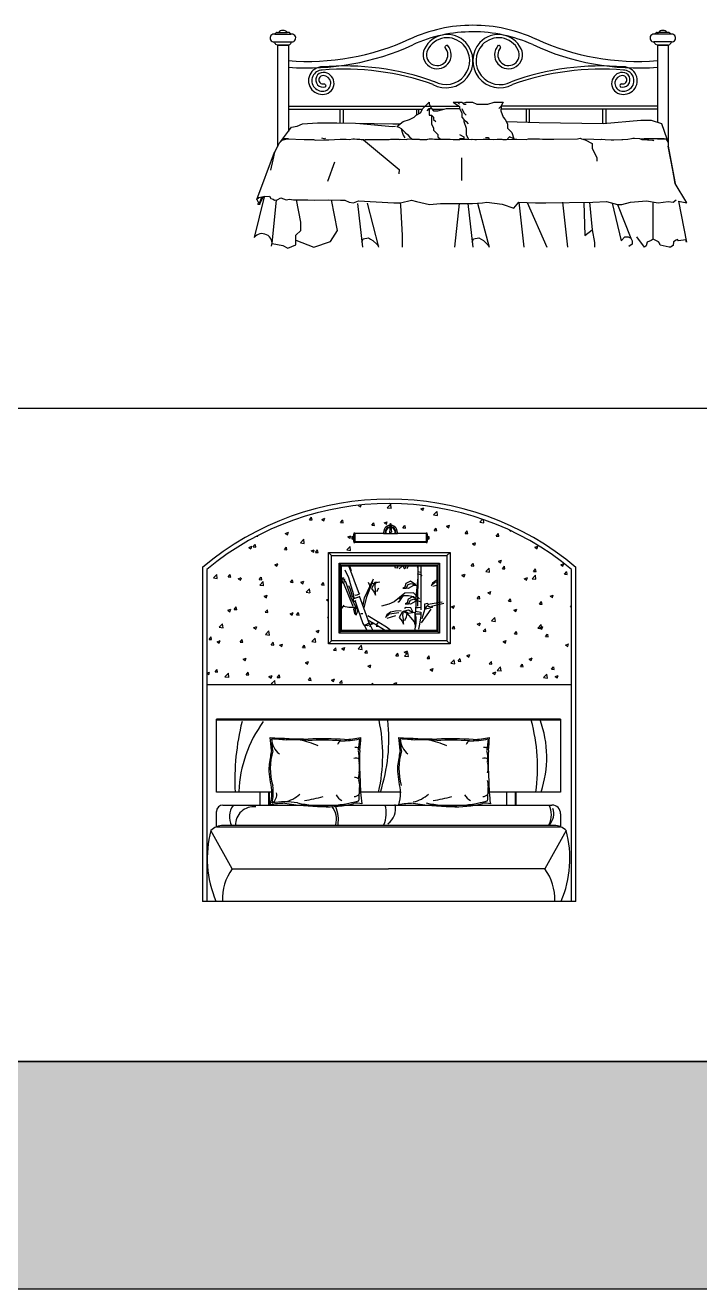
# Model space of a CAD drawing. Header units: millimetres. Extents: x 6388 to 59789, y -18725 to 8137.
# Drawn here: x 12902 to 16008, y -18725 to -12899 of the extents above; entities that cross this region are included whole.
import ezdxf

# ---------------------------------------------------------------- set-up
doc = ezdxf.new("R2010")
doc.units = ezdxf.units.MM
doc.layers.add('www.cad-blocks.net', color=7, linetype='Continuous')
doc.styles.get("Standard").update_dxf_attribs({"font": 'arial.ttf'})

# ---------------------------------------------------------------- blocks, each defined once
blk = doc.blocks.new('A$C126F6C63')
for p, q in [((105.7, 994.3), (112.1, 994.3)), ((112.1, 994.3), (151.9, 994.3)), ((158.4, 994.3), (151.9, 994.3)), ((1855.7, 994.3), (1862.1, 994.3)), ((1901.9, 994.3), (1862.1, 994.3)), ((1908.4, 994.3), (1901.9, 994.3)), ((92.4, 949.9), (92, 951.5)), ((92.2, 950.7), (172.8, 950.7)), ((93.6, 946.8), (92.4, 949.9)), ((95.9, 942.9), (93.6, 946.8)), ((95.5, 986.6), (168.1, 986.5)), ((97.5, 941.4), (95.9, 942.9)), ((99.8, 939.4), (97.5, 941.4)), ((107, 935.7), (99.8, 939.4)), ((107, 935.7), (107, 466.9)), ((107, 935.7), (107, 466.9)), ((157, 935.7), (107, 935.7)), ((107, 935.7), (157, 935.7)), ((157, 935.7), (164.2, 939.4)), ((157, 935.7), (157, 537.7)), ((157, 935.7), (157, 537.7)), ((164.2, 939.4), (166.6, 941.4)), ((166.6, 941.4), (168.1, 942.9)), ((168.1, 942.9), (170.4, 946.8)), ((170.4, 946.8), (171.6, 949.9)), ((171.6, 949.9), (172, 951.5)), ((881.1, 931.8), (883.6, 934.8)), ((883.6, 934.8), (886.6, 935.9)), ((886.6, 935.9), (890, 935.2)), ((1127.4, 934.8), (1124.5, 935.2)), ((1130.4, 934.8), (1127.4, 934.8)), ((1133, 931.8), (1130.4, 934.8)), ((1921.8, 950.7), (1841.2, 950.7)), ((1842.4, 949.9), (1842, 951.5)), ((1843.6, 946.8), (1842.4, 949.9)), ((1845.9, 942.9), (1843.6, 946.8)), ((1918.6, 986.6), (1845.9, 986.5)), ((1847.5, 941.4), (1845.9, 942.9)), ((1849.8, 939.4), (1847.5, 941.4)), ((1857, 935.7), (1849.8, 939.4)), ((1857, 935.7), (1857, 581.1)), ((1857, 935.7), (1857, 581.1)), ((1907, 935.7), (1857, 935.7)), ((1857, 935.7), (1907, 935.7)), ((1907, 935.7), (1914.2, 939.4)), ((1907, 935.7), (1907, 470)), ((1907, 935.7), (1907, 470)), ((1914.2, 939.4), (1916.6, 941.4)), ((1916.6, 941.4), (1918.1, 942.9)), ((1918.1, 942.9), (1920.4, 946.8)), ((1920.4, 946.8), (1921.6, 949.9)), ((1921.6, 949.9), (1922, 951.5)), ((878.9, 925.1), (879.4, 927.6)), ((879.4, 927.6), (881.1, 931.8)), ((1134.7, 927.6), (1133, 931.8)), ((1134.1, 923.9), (1134.7, 927.6)), ((323, 757.8), (328.7, 753.4)), ((1691, 757.8), (1685.3, 753.4)), ((328.7, 744.5), (327.9, 744.8)), ((328.7, 753.4), (330, 750.4)), ((330, 750.4), (328.7, 747)), ((328.7, 747), (328.7, 744.5)), ((1685.3, 753.4), (1684, 750.4)), ((1684, 750.4), (1685.3, 747)), ((1685.3, 747), (1685.3, 744.5)), ((1685.3, 744.5), (1686.6, 743.4)), ((157, 655.1), (943.2, 655.1)), ((765.9, 623.3), (775.9, 643.3)), ((775.9, 643.3), (795.9, 663.3)), ((795.9, 663.3), (805.9, 673.3)), ((795.9, 633.3), (805.9, 643.3)), ((805.9, 673.3), (805.9, 663.3)), ((805.9, 663.3), (815.9, 643.3)), ((805.9, 643.3), (815.9, 643.3)), ((805.9, 643.3), (805.9, 623.3)), ((815.9, 643.3), (825.9, 633.3)), ((815.9, 643.3), (825.9, 633.3)), ((845.9, 633.3), (885.9, 643.3)), ((885.9, 643.3), (895.9, 643.3)), ((895.9, 643.3), (905.9, 643.3)), ((905.9, 643.3), (945.9, 643.3)), ((915.9, 673.3), (945.9, 653.3)), ((915.9, 673.3), (925.9, 673.3)), ((925.9, 673.3), (935.9, 673.3)), ((935.9, 673.3), (955.9, 673.3)), ((935.9, 673.3), (945.9, 663.3)), ((945.9, 653.3), (945.9, 643.3)), ((945.9, 643.3), (955.9, 623.3)), ((955.9, 673.3), (965.9, 663.3)), ((955.9, 643.3), (965.9, 623.3)), ((960.9, 668.3), (975.9, 673.3)), ((965.9, 663.3), (975.9, 663.3)), ((975.9, 673.3), (1005.9, 673.3)), ((1005.9, 673.3), (1025.9, 663.3)), ((1025.9, 663.3), (1045.9, 663.3)), ((1045.9, 663.3), (1075.9, 663.3)), ((1075.9, 663.3), (1105.9, 673.3)), ((1105.9, 673.3), (1125.9, 673.3)), ((1125.9, 673.3), (1145.9, 673.3)), ((1135.9, 653.3), (1125.9, 643.3)), ((1145.9, 673.3), (1135.9, 653.3)), ((1136.8, 655.1), (1135.9, 633.3)), ((1857, 655.1), (1136.8, 655.1)), ((157, 640.1), (774.3, 640.1)), ((394.5, 640.1), (394.5, 577.1)), ((409.5, 640.1), (409.5, 576.6)), ((656.5, 561.2), (685.9, 583.3)), ((685.9, 583.3), (715.9, 593.3)), ((715.9, 593.3), (735.9, 603.3)), ((735.9, 603.3), (745.9, 613.3)), ((745.9, 613.3), (765.9, 623.3)), ((747, 640.1), (747, 613.8)), ((755.9, 640.1), (755.9, 618.3)), ((805.9, 623.3), (805.9, 613.3)), ((805.9, 613.3), (815.9, 613.3)), ((815.9, 613.3), (815.9, 583.3)), ((815.9, 613.3), (825.9, 603.3)), ((815.9, 583.3), (815.9, 573.3)), ((819.1, 640.1), (873.1, 640.1)), ((825.9, 633.3), (845.9, 633.3)), ((825.9, 603.3), (825.9, 593.3)), ((825.9, 593.3), (835.9, 583.3)), ((955.9, 623.3), (955.9, 603.3)), ((955.9, 603.3), (965.9, 593.3)), ((965.9, 623.3), (975.9, 613.3)), ((965.9, 593.3), (975.9, 583.3)), ((965.9, 593.3), (965.9, 583.3)), ((965.9, 583.3), (975.9, 553.3)), ((975.9, 583.3), (985.9, 573.3)), ((1135.9, 633.3), (1145.9, 603.3)), ((1857, 640.1), (1136.2, 640.1)), ((1145.9, 603.3), (1155.9, 593.3)), ((1155.9, 593.3), (1165.9, 573.3)), ((1160.3, 584.6), (1312.3, 580)), ((1252, 640.1), (1252, 581.8)), ((1267, 640.1), (1267, 581.4)), ((1604.5, 640.1), (1604.5, 575.2)), ((1608, 575.1), (1781.3, 589.9)), ((1619.5, 640.1), (1619.5, 576.1)), ((1781.3, 589.9), (1828.4, 589.9)), ((1828.4, 589.9), (1876, 575.2)), ((120.8, 490), (172.2, 557.8)), ((172.2, 557.8), (197, 562.7)), ((197, 562.7), (221.7, 572.6)), ((221.7, 572.6), (291.1, 577.6)), ((291.1, 577.6), (380.2, 577.6)), ((380.2, 577.6), (638.7, 572.6)), ((487.1, 574.2), (637.3, 561.6)), ((637.3, 561.6), (650.6, 563)), ((638.7, 572.6), (673, 573.6)), ((656.5, 561.2), (665.4, 558.6)), ((665.4, 558.6), (677.2, 551.2)), ((677.2, 551.2), (695.9, 533.3)), ((677.2, 551.2), (681.6, 535)), ((681.6, 535), (686.1, 520.2)), ((695.9, 533.3), (705.9, 523.3)), ((815.9, 573.3), (825.9, 553.3)), ((825.9, 553.3), (825.9, 543.3)), ((825.9, 543.3), (835.9, 533.3)), ((835.9, 533.3), (845.9, 523.3)), ((975.9, 553.3), (975.9, 543.3)), ((975.9, 543.3), (975.9, 523.3)), ((1165.9, 573.3), (1165.9, 553.3)), ((1165.9, 553.3), (1185.9, 533.3)), ((1185.9, 533.3), (1195.9, 503.3)), ((1312.3, 580), (1608, 575.1)), ((1876, 575.2), (1900.5, 504.3)), ((107.7, 468.1), (93.7, 441.9)), ((114.7, 483.9), (107.7, 468.1)), ((126.9, 496.1), (114.7, 483.9)), ((157, 504.3), (126.9, 496.1)), ((157, 504.3), (131.6, 504.3)), ((151.3, 504), (229.7, 501)), ((229.7, 501), (259.3, 501)), ((259.3, 501), (272.6, 501)), ((272.6, 501), (281.5, 498.1)), ((281.5, 498.1), (319.9, 499.5)), ((321.5, 504.5), (311.8, 507.1)), ((319.9, 499.5), (343.6, 499.5)), ((325.9, 505.3), (321.5, 504.5)), ((328.1, 506.4), (325.9, 505.3)), ((343.6, 499.5), (395.3, 502.5)), ((395.3, 502.5), (423.4, 502.5)), ((423.4, 502.5), (436.7, 501)), ((436.7, 501), (453.9, 503.5)), ((453.9, 503.5), (462, 503.5)), ((462, 503.5), (472.8, 502.9)), ((472.8, 502.9), (487, 502.9)), ((487, 502.9), (492.4, 501.5)), ((492.4, 501.5), (502.6, 500.2)), ((502.6, 500.2), (505.9, 497.5)), ((503.4, 500), (668.1, 363.2)), ((504.6, 497.5), (512, 501.5)), ((505.9, 497.5), (506.6, 496.1)), ((512, 501.5), (622.2, 501.5)), ((622.2, 501.5), (627.6, 502.9)), ((627.6, 502.9), (631.7, 502.9)), ((631.7, 502.9), (659.4, 502.2)), ((659.4, 502.2), (664.8, 502.2)), ((664.8, 502.2), (669.5, 501.5)), ((669.5, 501.5), (672.9, 502.2)), ((672.9, 502.2), (699.7, 500.2)), ((686.1, 520.2), (693.4, 508.4)), ((699.7, 500.2), (709.2, 503.6)), ((705.9, 523.3), (715.9, 513.3)), ((709.2, 503.6), (725.4, 502.3)), ((715.9, 513.3), (725.9, 503.3)), ((725.4, 502.3), (732.9, 502.3)), ((725.9, 503.3), (735.6, 502.3)), ((732.9, 502.3), (738.3, 502.3)), ((738.3, 502.3), (744.4, 502.3)), ((744.4, 502.3), (759.3, 502.3)), ((759.3, 502.3), (762.7, 501.6)), ((762.7, 501.6), (778.2, 500.9)), ((778.2, 500.9), (794.5, 501.6)), ((794.5, 501.6), (799.2, 502.3)), ((799.2, 502.3), (806, 503.6)), ((806, 503.6), (821.5, 503.6)), ((821.5, 503.6), (830.3, 502.9)), ((830.3, 502.9), (849.3, 502.3)), ((845.9, 523.3), (845.9, 513.3)), ((845.9, 513.3), (855.9, 503.3)), ((849.3, 502.3), (856, 502.3)), ((856, 502.3), (893.2, 502.9)), ((893.2, 502.9), (902, 502.9)), ((902, 502.9), (916.2, 500.9)), ((916.2, 500.9), (929.1, 500.2)), ((929.1, 500.2), (941.3, 500.2)), ((941.3, 500.2), (946.7, 500.9)), ((945.9, 523.3), (965.9, 513.3)), ((965.9, 503.3), (945.9, 503.3)), ((946.7, 500.9), (965.6, 502.9)), ((965.6, 502.9), (979.8, 502.9)), ((965.9, 513.3), (965.9, 503.3)), ((975.9, 523.3), (985.9, 503.3)), ((979.8, 502.9), (999.5, 501.6)), ((999.5, 501.6), (1005.5, 502.3)), ((1002.5, 501.9), (1015.5, 500.9)), ((1015.5, 500.9), (1023.6, 501.6)), ((1023.6, 501.6), (1054.1, 502.2)), ((1054.1, 502.2), (1070.3, 502.2)), ((1064.7, 510.8), (1077.1, 510.8)), ((1070.3, 502.2), (1077.1, 502.2)), ((1077.1, 510.8), (1082, 503.4)), ((1077.1, 502.2), (1103.5, 500.9)), ((1103.5, 500.9), (1118.3, 502.9)), ((1118.3, 502.9), (1134.6, 502.9)), ((1134.6, 502.9), (1140, 502.9)), ((1140, 502.9), (1145.4, 501.6)), ((1145.4, 501.6), (1162.3, 501.6)), ((1162.3, 501.6), (1192.1, 502.9)), ((1175.9, 513.3), (1165.9, 503.3)), ((1195.9, 503.3), (1175.9, 513.3)), ((1192.1, 502.9), (1209, 502.2)), ((1209, 502.2), (1253, 500.9)), ((1253, 500.9), (1263.8, 503.6)), ((1263.8, 503.6), (1274.6, 503.6)), ((1274.6, 503.6), (1289.5, 504.3)), ((1289.5, 504.3), (1313.9, 504.3)), ((1313.9, 504.3), (1328.1, 502.9)), ((1328.1, 502.9), (1341.6, 502.9)), ((1341.6, 502.9), (1355.8, 502.9)), ((1355.8, 502.9), (1361.9, 502.2)), ((1361.9, 502.2), (1379.5, 502.9)), ((1379.5, 502.9), (1488.3, 503.6)), ((1488.3, 503.6), (1501.1, 507)), ((1501.1, 507), (1507.9, 504.3)), ((1507, 504.3), (1523.6, 499.1)), ((1507.9, 504.3), (1564.6, 502.9)), ((1523.6, 499.1), (1556.5, 482.7)), ((1556.5, 482.7), (1556.5, 460.7)), ((1564.6, 502.9), (1594.4, 501.6)), ((1594.4, 501.6), (1599.8, 502.3)), ((1599.8, 502.3), (1616.7, 500.2)), ((1616.7, 500.2), (1644.4, 499.6)), ((1644.4, 499.6), (1656.6, 499.6)), ((1656.6, 499.6), (1693.8, 500.2)), ((1693.8, 500.2), (1697.9, 500.2)), ((1697.9, 500.2), (1720.9, 502.9)), ((1720.9, 502.9), (1737.8, 505.6)), ((1737.8, 505.6), (1743.2, 507)), ((1743.2, 507), (1752, 507.7)), ((1752, 507.7), (1775, 505)), ((1775, 505), (1785.2, 500.9)), ((1779.1, 503.6), (1796, 505.6)), ((1785.2, 500.9), (1789.2, 500.2)), ((1789.2, 500.2), (1810.9, 498.9)), ((1796, 505.6), (1800, 505.6)), ((1800, 505.6), (1819.7, 505.6)), ((1810.9, 498.9), (1818.3, 498.9)), ((1818.3, 498.9), (1834.5, 498.2)), ((1819.7, 505.6), (1831.8, 505)), ((1831.8, 505), (1848.1, 505.6)), ((1834.5, 498.2), (1837.9, 498.2)), ((1837.9, 498.2), (1840, 494.8)), ((1848.1, 505.6), (1873.8, 505.6)), ((1857, 504.3), (1907, 504.3)), ((1873.8, 505.6), (1886, 505.6)), ((1886, 505.6), (1898.1, 502.3)), ((1898.1, 502.3), (1907, 487.6)), ((1900.5, 504.3), (1905.8, 503.5)), ((1907, 470), (1939.3, 298.6)), ((1927.9, 359.2), (1907, 470)), ((11.3, 224.5), (93.7, 441.9)), ((93.7, 441.9), (84.9, 406.9)), ((956.7, 312.6), (956.7, 416.8)), ((1556.5, 460.7), (1578.5, 416.8)), ((1578.5, 416.8), (1578.5, 400.4)), ((84.9, 406.9), (74.4, 359.7)), ((339, 308.5), (371.3, 398)), ((668.1, 363.2), (665.6, 343.3)), ((1939.3, 298.6), (1927.9, 359.2)), ((1992, 209.6), (1939.3, 298.6)), ((44.9, 236.9), (0, 49.4)), ((48, 237.5), (20.7, 231.9)), ((24.3, 200.5), (41.3, 236.1)), ((24.7, 207.1), (34.3, 234.7)), ((48, 237.5), (70.7, 240.3)), ((70.7, 240.3), (76.4, 229)), ((20.7, 231.9), (11.3, 224.5)), ((11.3, 224.5), (16, 215.8)), ((16, 215.8), (24.7, 207.1)), ((16.3, 202.1), (20.4, 211.5)), ((18.8, 200.5), (16.3, 202.1)), ((21.8, 200.5), (18.8, 200.5)), ((22.9, 200.5), (21.8, 200.5)), ((24.3, 200.5), (22.9, 200.5)), ((25.9, 203.5), (24.3, 200.5)), ((24.7, 207.1), (25.9, 203.5)), ((24.7, 207.1), (27.4, 205.1)), ((76.4, 229), (87.8, 226.2)), ((81.9, 21), (102.8, 222.8)), ((87.8, 226.2), (93.4, 220.5)), ((93.4, 220.5), (104.8, 223.3)), ((104.8, 223.3), (121.8, 231.8)), ((121.8, 231.8), (147.4, 223.3)), ((147.4, 223.3), (161.6, 226.2)), ((161.6, 226.2), (181.5, 223.3)), ((181.5, 223.3), (192.8, 223.3)), ((192.8, 223.3), (246.8, 223.3)), ((214.4, 119.4), (194.6, 223.3)), ((246.8, 223.3), (278.1, 220.5)), ((278.1, 220.5), (343.4, 223.3)), ((343.4, 223.3), (397.3, 220.5)), ((383.8, 82.1), (355.9, 222.7)), ((397.3, 220.5), (417.2, 220.5)), ((417.2, 220.5), (437.1, 212)), ((437.1, 212), (457, 209.1)), ((457, 209.1), (479.7, 217.7)), ((475.2, 206.3), (498.2, 4.3)), ((479.7, 217.7), (642.2, 209.1)), ((519.7, 207.7), (573.1, 4.3)), ((642.2, 209.1), (673.4, 209.1)), ((672.5, 209.1), (673.1, 196.5)), ((673.1, 196.5), (680.6, 59.7)), ((673.4, 209.1), (724.6, 220.5)), ((724.6, 220.5), (747.3, 214.8)), ((747.3, 214.8), (806.9, 200.6)), ((806.9, 200.6), (858.1, 206.3)), ((858.1, 206.3), (909.2, 206.3)), ((909.2, 206.3), (1005.8, 206.3)), ((923.8, 4.3), (945.4, 206.3)), ((984, 206.3), (1007, 4.3)), ((1005.8, 206.3), (1051.2, 209.1)), ((1028.5, 207.7), (1081.9, 4.3)), ((1051.2, 209.1), (1071.1, 212)), ((1071.1, 212), (1142.1, 203.5)), ((1142.1, 203.5), (1196.1, 183.6)), ((1196.1, 183.6), (1218.8, 212)), ((1218.8, 212), (1241.8, 4.3)), ((1218.8, 212), (1295.5, 209.1)), ((1257.1, 210.6), (1348, 4.3)), ((1295.5, 209.1), (1343.8, 209.1)), ((1343.8, 209.1), (1560.2, 212)), ((1419.5, 212), (1442.6, 4.3)), ((1518.2, 211), (1522.4, 58)), ((1544.3, 211.6), (1556.9, 84.2)), ((1560.2, 212), (1622.7, 214.8)), ((1622.7, 214.8), (1673.8, 200.6)), ((1648.3, 207.7), (1690.6, 33.2)), ((1673.8, 200.6), (1734.7, 45.6)), ((1673.8, 200.6), (1693.7, 200.6)), ((1693.7, 200.6), (1733.5, 212)), ((1733.5, 212), (1807.3, 217.7)), ((1807.3, 217.7), (1861.3, 209.1)), ((1837.5, 42.1), (1837.5, 212.9)), ((1861.3, 209.1), (1906.7, 214.8)), ((1906.7, 214.8), (1929.5, 212)), ((1929.5, 212), (1943.7, 223.3)), ((1954.7, 216.6), (1990.4, 27.4)), ((1954.7, 216.6), (1992, 209.6)), ((214.4, 82.1), (214.4, 119.4)), ((192, 59.7), (214.4, 82.1)), ((192, 14.9), (192, 59.7)), ((351.4, 29.9), (383.8, 82.1)), ((680.6, 59.7), (680.6, 4.3)), ((1522.4, 58), (1556.9, 84.2)), ((1556.9, 84.2), (1567.9, 26.3)), ((81.9, 21), (132.2, 12.4)), ((132.2, 12.4), (154.6, 0)), ((154.6, 0), (192, 14.9)), ((192, 37.3), (274.2, 4.3)), ((274.2, 4.3), (351.4, 29.9)), ((495.6, 27.5), (501.4, 42.9)), ((501.4, 42.9), (526.2, 47)), ((526.2, 47), (535.9, 41.5)), ((535.9, 41.5), (546.9, 36)), ((546.9, 36), (566.2, 16.7)), ((566.2, 16.7), (571.7, 9.8)), ((1004.4, 27.5), (1010.2, 42.9)), ((1010.2, 42.9), (1035, 47)), ((1035, 47), (1044.6, 41.5)), ((1044.6, 41.5), (1055.7, 36)), ((1055.7, 36), (1075, 16.7)), ((1075, 16.7), (1080.5, 9.8)), ((1567.9, 26.3), (1567.9, 4.3)), ((1690.6, 33.2), (1707.2, 52.5)), ((1707.2, 52.5), (1722.3, 52.5)), ((1722.3, 52.5), (1734.7, 45.6)), ((1741.6, 18.1), (1725.1, 7.1)), ((1734.7, 45.6), (1740.3, 33.2)), ((1740.3, 33.2), (1741.6, 18.1)), ((1797.9, 5), (1762, 52)), ((1805.3, 10), (1797.9, 5)), ((1810.3, 27.3), (1805.3, 10)), ((1827.6, 34.7), (1810.3, 27.3)), ((1837.5, 42.1), (1827.6, 34.7)), ((1862.2, 29.7), (1837.5, 42.1)), ((1867.2, 23.5), (1862.2, 29.7)), ((1869.6, 13.7), (1867.2, 23.5)), ((1911.7, 5), (1869.6, 13.7)), ((1907, 6), (1907, 4.3)), ((1907, 6), (1907, 4.3)), ((1917.9, 5), (1911.7, 5)), ((1929, 12.4), (1917.9, 5)), ((1931.5, 29.7), (1929, 12.4)), ((1943.8, 37.1), (1931.5, 29.7)), ((1950, 39.6), (1943.8, 37.1)), ((1953.7, 33.4), (1950, 39.6)), ((1988.3, 38.5), (1953.7, 33.4)), ((1990.4, 27.4), (1988.3, 38.5))]:
    blk.add_line(p, q)
for centre, radius, start, end in [((106.2, 983), 11.3, 92.61079, 161.26306), ((132, 979.5), 24.8, 90, 143.33956), ((132, 979.5), 24.8, 36.66044, 90), ((157.8, 983), 11.3, 18.73694, 87.38921), ((1007, 328.6), 699, 90, 114.55764), ((1007, 328.6), 669, 90, 114.43918), ((1007, 328.6), 699, 65.44236, 90), ((1006.5, 324.5), 673.2, 65.78535, 89.95336), ((1856.2, 983), 11.3, 92.61079, 161.26306), ((1882, 979.5), 24.8, 90, 143.33956), ((1882, 979.5), 24.8, 36.66044, 90), ((1907.8, 983), 11.3, 18.73694, 87.38921), ((91.2, 968.9), 18.2, 74.95576, 273.23723), ((245.4, 1984.8), 1123.8, 265.48715, 294.77999), ((245.1, 1986.4), 1155.5, 265.62863, 294.82479), ((172.8, 968.9), 18.2, 266.76277, 105.04424), ((842.5, 891.5), 64.6, 154.15531, 42.68829), ((889, 868.9), 116.2, 42.68829, 154.15531), ((889, 868.9), 101.2, 42.68829, 154.15531), ((883.1, 863.5), 124.3, 240.80353, 42.68829), ((883.1, 863.5), 109.3, 240.80353, 42.68829), ((1131, 863.5), 124.3, 137.31171, 298.17688), ((1131, 863.5), 109.3, 137.32151, 298.6796), ((1125, 868.9), 116.2, 25.84469, 137.31171), ((1125, 868.9), 101.2, 25.84469, 137.31171), ((1171.5, 891.5), 64.6, 137.31171, 25.84469), ((1768.9, 1984.9), 1154, 245.07295, 274.37837), ((1768.5, 1984.1), 1123.1, 245.21065, 274.52221), ((1841.2, 968.9), 18.2, 74.95576, 273.23723), ((1922.8, 968.9), 18.2, 266.76277, 105.04424), ((842.5, 891.5), 49.6, 154.15531, 42.68829), ((1171.5, 891.5), 49.6, 137.31171, 25.84469), ((313.3, 772.4), 63.5, 89.64385, 287.19975), ((313.3, 772.4), 48.5, 89.64385, 287.19975), ((414.7, -386.6), 1226.8, 70.18703, 94.81317), ((414.7, -387.4), 1212.7, 70.25729, 94.79655), ((1599.3, -386.6), 1226.8, 85.18683, 109.81297), ((1599.3, -387.4), 1212.7, 85.20345, 109.74271), ((1700.7, 772.4), 63.5, 252.80025, 90.35615), ((1700.7, 772.4), 48.5, 252.80025, 90.35615), ((317.3, 776.2), 34.3, 89.64385, 287.19975), ((317.3, 776.2), 19.3, 89.64385, 287.19975), ((317.2, 760), 35.5, 287.19975, 89.64385), ((317.2, 760), 50.5, 287.19975, 89.64385), ((1696.8, 760), 50.5, 90.35615, 252.80025), ((1696.8, 760), 35.5, 90.35615, 252.80025), ((1696.7, 776.2), 34.3, 252.80025, 90.35615), ((1696.7, 776.2), 19.3, 252.80025, 90.35615), ((36, 21), 45.9, 344.22415, 141.74063)]:
    blk.add_arc(centre, radius, start, end)
blk = doc.blocks.new('A$C2C0B2CC4')
for p, q in [((717.4, 1825.8), (719.4, 1826.6)), ((717.4, 1825.8), (727.3, 1819.1)), ((727.4, 1818.9), (730.4, 1827.7)), ((851, 1815), (866.6, 1831.3)), ((851, 1815), (868.8, 1812.3)), ((868.9, 1812.1), (866.7, 1831.1)), ((1004.8, 1809.8), (1018.8, 1815.2)), ((1004.8, 1809.8), (1014.8, 1803.1)), ((1014.9, 1802.9), (1018.9, 1815)), ((492.6, 1759.7), (502.2, 1771.2)), ((492.6, 1759.7), (504.6, 1758.6)), ((504.7, 1758.5), (502.3, 1771)), ((549.3, 1761.3), (563.3, 1766.7)), ((549.3, 1761.3), (559.3, 1754.6)), ((559.4, 1754.4), (563.4, 1766.5)), ((636.1, 1747.1), (645.7, 1758.6)), ((648.1, 1745.9), (645.8, 1758.4)), ((836.8, 1745.3), (850.8, 1750.7)), ((846.8, 1738.4), (850.9, 1750.5)), ((1064.4, 1781.9), (1080, 1798.2)), ((1064.4, 1781.9), (1082.2, 1779.2)), ((1082.3, 1779), (1080.1, 1798)), ((1277.9, 1748.8), (1290.3, 1761.7)), ((1277.9, 1748.8), (1295.7, 1746.1)), ((1295.8, 1745.9), (1294.1, 1760.4)), ((381.3, 1696.8), (395.3, 1702.2)), ((381.3, 1696.8), (391.2, 1690.1)), ((391.3, 1689.9), (395.4, 1702)), ((636.1, 1747.1), (648, 1746.1)), ((695.4, 1692.7), (694.5, 1680.4)), ((697.1, 1693.2), (695.4, 1692.7)), ((697.1, 1697.2), (697.1, 1693.2)), ((701.3, 1697.2), (697.1, 1697.2)), ((697.1, 1693.2), (697.1, 1659.1)), ((701.3, 1695.8), (701.3, 1697.2)), ((701.3, 1695.8), (701.3, 1656.6)), ((834.1, 1695.8), (701.3, 1695.8)), ((779.5, 1734.6), (789.2, 1746.1)), ((779.5, 1734.6), (791.5, 1733.5)), ((791.6, 1733.4), (789.3, 1745.9)), ((834.1, 1695.8), (897.5, 1695.8)), ((836.8, 1745.3), (846.7, 1738.6)), ((863, 1715.4), (861.7, 1701.6)), ((861.7, 1701.6), (869.8, 1701.6)), ((863, 1739.2), (863, 1733.6)), ((863, 1733.6), (863, 1715.4)), ((863, 1715.4), (868.6, 1715.4)), ((863, 1697.2), (863, 1701.6)), ((868.6, 1733.6), (868.6, 1739.2)), ((868.6, 1733.6), (868.6, 1715.4)), ((868.6, 1715.4), (869.8, 1701.6)), ((868.6, 1697.2), (868.6, 1701.6)), ((1030.3, 1695.8), (897.5, 1695.8)), ((923, 1722), (932.6, 1733.5)), ((923, 1722), (934.9, 1721)), ((935, 1720.8), (932.7, 1733.3)), ((1030.3, 1697.2), (1030.3, 1695.8)), ((1034.5, 1697.2), (1030.3, 1697.2)), ((1030.3, 1695.8), (1030.3, 1656.6)), ((1034.5, 1693.2), (1034.5, 1697.2)), ((1034.5, 1693.2), (1034.5, 1659.1)), ((1036.2, 1692.7), (1034.5, 1693.2)), ((1037.1, 1680.4), (1036.2, 1692.7)), ((1066.4, 1709.5), (1076.1, 1721)), ((1066.4, 1709.5), (1078.4, 1708.4)), ((1078.5, 1708.3), (1076.2, 1720.8)), ((1124.2, 1729.3), (1138.2, 1734.6)), ((1124.2, 1729.3), (1134.1, 1722.5)), ((1134.2, 1722.4), (1138.3, 1734.5)), ((1209.9, 1696.9), (1219.5, 1708.4)), ((1209.9, 1696.9), (1221.8, 1695.9)), ((1221.9, 1695.7), (1219.6, 1708.2)), ((1353.3, 1684.4), (1363, 1695.8)), ((1365.4, 1683.1), (1363.1, 1695.7)), ((1413.6, 1711.9), (1421.6, 1706.5)), ((1421.7, 1706.4), (1422.2, 1707.9)), ((213.2, 1632.3), (227.2, 1637.7)), ((213.2, 1632.3), (223.2, 1625.6)), ((223.3, 1625.4), (227.3, 1637.5)), ((233.5, 1634.3), (243.1, 1645.8)), ((233.5, 1634.3), (245.4, 1633.3)), ((245.5, 1633.1), (243.2, 1645.7)), ((250.5, 1684.3), (254.9, 1683.7)), ((255, 1683.5), (254.7, 1686.5)), ((376.9, 1621.8), (386.5, 1633.3)), ((389, 1620.6), (386.6, 1633.1)), ((450.6, 1653.3), (466.2, 1669.6)), ((450.6, 1653.3), (468.4, 1650.6)), ((468.5, 1650.4), (466.3, 1669.4)), ((664, 1620.2), (679.6, 1636.5)), ((668.7, 1680.8), (682.7, 1686.1)), ((668.7, 1680.8), (678.7, 1674.1)), ((678.8, 1673.9), (682.8, 1686)), ((681.9, 1617.3), (679.7, 1636.3)), ((687.3, 1680.4), (687.3, 1672)), ((694.5, 1680.4), (687.3, 1680.4)), ((687.3, 1672), (694.5, 1672)), ((694.5, 1680.4), (694.5, 1672)), ((694.5, 1672), (695.4, 1659.6)), ((695.4, 1659.6), (697.1, 1659.1)), ((697.1, 1659.1), (697.1, 1655.2)), ((697.1, 1655.2), (701.3, 1655.2)), ((701.3, 1659.4), (1030.3, 1659.4)), ((701.3, 1656.6), (1030.3, 1656.6)), ((701.3, 1655.2), (701.3, 1656.6)), ((1030.3, 1656.6), (1030.3, 1655.2)), ((1030.3, 1655.2), (1034.5, 1655.2)), ((1034.5, 1659.1), (1036.2, 1659.6)), ((1034.5, 1655.2), (1034.5, 1659.1)), ((1036.2, 1659.6), (1037.1, 1672)), ((1037.1, 1680.4), (1037.1, 1672)), ((1044.3, 1680.4), (1037.1, 1680.4)), ((1037.1, 1672), (1044.3, 1672)), ((1044.3, 1672), (1044.3, 1680.4)), ((1243.6, 1648.7), (1257.6, 1654.1)), ((1243.6, 1648.7), (1253.5, 1642)), ((1253.6, 1641.9), (1257.7, 1653.9)), ((1353.3, 1684.4), (1365.3, 1683.3)), ((1531, 1632.7), (1545, 1638.1)), ((1531, 1632.7), (1540.9, 1626)), ((1541, 1625.8), (1545.1, 1637.9)), ((376.9, 1621.8), (388.9, 1620.7)), ((500.7, 1616.3), (514.7, 1621.6)), ((500.7, 1616.3), (510.6, 1609.6)), ((510.7, 1609.4), (514.8, 1621.5)), ((520.4, 1609.2), (530, 1620.7)), ((520.4, 1609.2), (532.3, 1608.2)), ((532.4, 1608), (530.1, 1620.6)), ((580, 1608), (1140, 1608)), ((580, 1188), (580, 1608)), ((580, 1608), (1140, 1608)), ((580, 1188), (580, 1608)), ((580, 1608), (594, 1594)), ((594, 1594), (1126, 1594)), ((594, 1202), (594, 1594)), ((664, 1620.2), (681.8, 1617.5)), ((673.3, 1608), (673.5, 1608.2)), ((673.6, 1608), (673.6, 1608)), ((1126, 1594), (1140, 1608)), ((1126, 1594), (1126, 1202)), ((1140, 1608), (1140, 1188)), ((1140, 1608), (1140, 1188)), ((1362.9, 1568.2), (1377, 1573.6)), ((1373, 1561.3), (1377.1, 1573.4)), ((0, 1540.2), (0, 0)), ((20, 1530.8), (20, 0)), ((332.6, 1551.8), (346.6, 1557.1)), ((332.6, 1551.8), (342.6, 1545)), ((342.7, 1544.9), (346.7, 1557)), ((629, 1559), (1091, 1559)), ((629, 1237), (629, 1559)), ((629, 1559), (640.2, 1547.8)), ((636, 1552), (1084, 1552)), ((636, 1244), (636, 1552)), ((640.2, 1547.8), (1079.8, 1547.8)), ((640.2, 1248.2), (640.2, 1547.8)), ((655.5, 1528.9), (672.5, 1492.8)), ((672.5, 1548), (721.3, 1416.5)), ((677.7, 1546.1), (684.6, 1525.4)), ((885.1, 1547.8), (885.1, 1539.5)), ((885.1, 1539.5), (900, 1537.4)), ((900, 1545.8), (901.9, 1547.8)), ((900, 1537.4), (900, 1545.8)), ((919.1, 1545.8), (906.3, 1533.1)), ((919.2, 1547.8), (919.1, 1545.8)), ((922.3, 1547.8), (929.7, 1533.1)), ((929.7, 1533.1), (936, 1539.5)), ((936, 1539.5), (936, 1547.8)), ((948.7, 1548), (940.3, 1533.1)), ((993.2, 1547.8), (989.1, 1537.4)), ((991.7, 1521), (989.5, 1360.7)), ((991.2, 1548), (991.2, 1495)), ((991.2, 1520.4), (1006, 1518.3)), ((1006, 1547.8), (1006, 1509.8)), ((1091, 1559), (1079.8, 1547.8)), ((1079.8, 1547.8), (1079.8, 1248.2)), ((1084, 1552), (1084, 1244)), ((1091, 1559), (1091, 1237)), ((1237.6, 1546.5), (1247.3, 1558)), ((1237.6, 1546.5), (1249.6, 1545.4)), ((1249.7, 1545.3), (1247.4, 1557.8)), ((1304.4, 1520.9), (1320, 1537.1)), ((1304.4, 1520.9), (1322.2, 1518.1)), ((1322.3, 1518), (1320.1, 1537)), ((1362.9, 1568.2), (1372.9, 1561.5)), ((1381.1, 1533.9), (1390.7, 1545.4)), ((1381.1, 1533.9), (1393, 1532.9)), ((1393.1, 1532.7), (1390.8, 1545.2)), ((1524.5, 1521.4), (1534.2, 1532.9)), ((1524.5, 1521.4), (1536.5, 1520.3)), ((1536.6, 1520.2), (1534.3, 1532.7)), ((1650.4, 1552.2), (1664.4, 1557.6)), ((1650.4, 1552.2), (1660.3, 1545.5)), ((1660.4, 1545.3), (1664.5, 1557.4)), ((1668, 1508.8), (1677.6, 1520.3)), ((1680, 1507.6), (1677.7, 1520.1)), ((1700, 0), (1700, 1530.8)), ((1720, 0), (1720, 1540.2)), ((50.2, 1491.6), (65.8, 1507.8)), ((50.2, 1491.6), (68, 1488.8)), ((68.1, 1488.7), (65.9, 1507.7)), ((117.8, 1496.4), (127.4, 1507.9)), ((117.8, 1496.4), (129.7, 1495.4)), ((129.8, 1495.2), (127.5, 1507.8)), ((164.6, 1487.3), (178.6, 1492.6)), ((164.6, 1487.3), (174.5, 1480.5)), ((174.6, 1480.4), (178.7, 1492.5)), ((261.2, 1483.9), (270.8, 1495.4)), ((261.2, 1483.9), (273.2, 1482.8)), ((263.7, 1458.5), (279.2, 1474.7)), ((263.7, 1458.5), (281.4, 1455.7)), ((273.3, 1482.7), (270.9, 1495.2)), ((281.5, 1455.6), (279.3, 1474.6)), ((404.7, 1471.3), (414.3, 1482.8)), ((404.7, 1471.3), (416.6, 1470.3)), ((416.7, 1470.1), (414.4, 1482.7)), ((452, 1471.2), (466, 1476.6)), ((452, 1471.2), (462, 1464.5)), ((462.1, 1464.4), (466.1, 1476.4)), ((548.1, 1458.8), (557.7, 1470.3)), ((548.1, 1458.8), (560.1, 1457.7)), ((560.2, 1457.6), (557.8, 1470.1)), ((649.1, 1492.8), (640.2, 1480.3)), ((647, 1488.6), (640.2, 1491.4)), ((647, 1478), (640.2, 1467.1)), ((651.3, 1465.3), (640.2, 1472.3)), ((659.8, 1473.8), (647, 1488.6)), ((651.3, 1469.5), (647, 1465.3)), ((653.4, 1486.5), (651.3, 1469.5)), ((693.7, 1359.3), (651.3, 1465.3)), ((685.2, 1401.7), (659.8, 1473.8)), ((672.5, 1492.8), (683.1, 1454.7)), ((746.7, 1399.6), (787, 1486.5)), ((757.3, 1403.8), (784.9, 1475.9)), ((768.9, 1458.9), (764.7, 1469.5)), ((770.3, 1463.4), (768.2, 1444.3)), ((793.1, 1469.7), (778.3, 1442.2)), ((780.7, 1465.3), (816.7, 1473.8)), ((806.6, 1469.5), (793.9, 1469.5)), ((795.2, 1452.8), (797.4, 1469.7)), ((936, 1465.3), (931.8, 1448.3)), ((957.2, 1475.9), (936, 1465.3)), ((938.1, 1444.1), (946.6, 1461)), ((946.6, 1461), (961.5, 1465.3)), ((972.1, 1456.8), (946.6, 1442)), ((982.7, 1458.9), (957.2, 1475.9)), ((961.5, 1465.3), (991.2, 1454.7)), ((982.7, 1456.8), (972.1, 1456.8)), ((991.2, 1495), (982.7, 1401.7)), ((989.1, 1511.9), (1003.9, 1507.7)), ((1003.9, 1507.7), (1010.3, 1499.2)), ((1006, 1509.8), (1006, 1427.1)), ((1052.7, 1454.7), (1071.8, 1471.6)), ((1059.1, 1467.4), (1052.7, 1454.7)), ((1076, 1480.1), (1059.1, 1467.4)), ((1061.2, 1452.6), (1079.8, 1458.1)), ((1071.8, 1471.6), (1079.8, 1472.8)), ((1079.8, 1480.8), (1076, 1480.1)), ((1194.9, 1503.7), (1208.9, 1509.1)), ((1194.9, 1503.7), (1204.9, 1497)), ((1205, 1496.8), (1209, 1508.9)), ((1482.3, 1487.7), (1496.3, 1493.1)), ((1482.3, 1487.7), (1492.3, 1481)), ((1492.4, 1480.8), (1496.4, 1492.9)), ((1517.8, 1487.8), (1533.4, 1504)), ((1517.8, 1487.8), (1535.6, 1485)), ((1535.7, 1484.9), (1533.5, 1503.9)), ((1668, 1508.8), (1679.9, 1507.8)), ((284, 1406.7), (298, 1412.1)), ((284, 1406.7), (293.9, 1400)), ((294, 1399.9), (298.1, 1411.9)), ((477.1, 1425.4), (492.7, 1441.6)), ((477.1, 1425.4), (494.9, 1422.6)), ((495, 1422.5), (492.8, 1441.5)), ((673.1, 1456.3), (680, 1440.2)), ((680, 1440.2), (689.2, 1407.9)), ((683.1, 1454.7), (695.8, 1414.4)), ((697.9, 1372), (685.2, 1401.7)), ((689.2, 1407.9), (700.8, 1398.7)), ((693.9, 1403.3), (693.9, 1389.5)), ((695.8, 1414.4), (695.8, 1395.3)), ((700.8, 1398.7), (714.6, 1403.3)), ((710, 1412.5), (703.1, 1410.2)), ((721.5, 1417.1), (710, 1412.5)), ((714.6, 1403.3), (726.1, 1405.6)), ((721.3, 1408), (767.9, 1280.9)), ((723.8, 1419.4), (721.5, 1417.1)), ((740.4, 1365.6), (746.7, 1399.6)), ((744.6, 1352.9), (757.3, 1403.8)), ((778.3, 1442.2), (791, 1425.2)), ((791, 1425.2), (797.4, 1412.5)), ((797.4, 1433.7), (795.2, 1452.8)), ((797.4, 1421), (797.4, 1433.7)), ((797.4, 1412.5), (797.4, 1421)), ((810.1, 1444.3), (801.6, 1427.3)), ((931.8, 1420.8), (883, 1380.5)), ((927.5, 1408), (904.2, 1393.2)), ((923.3, 1408), (904.2, 1380.5)), ((931.8, 1448.3), (923.3, 1444.1)), ((923.3, 1444.1), (938.1, 1444.1)), ((946.6, 1442), (927.5, 1444.1)), ((948.7, 1408), (927.5, 1408)), ((972.1, 1422.9), (931.8, 1420.8)), ((967.8, 1403.8), (946.6, 1393.2)), ((972.1, 1403.8), (948.7, 1408)), ((993.3, 1386.8), (967.8, 1403.8)), ((999.7, 1395.3), (972.1, 1422.9)), ((984.8, 1393.2), (972.1, 1403.8)), ((982.7, 1401.7), (982.7, 1376.2)), ((1006, 1427.1), (1006, 1395.3)), ((1265.4, 1396), (1275, 1407.5)), ((1277.4, 1394.8), (1275.1, 1407.4)), ((1314.3, 1423.2), (1328.3, 1428.6)), ((1314.3, 1423.2), (1324.2, 1416.5)), ((1324.3, 1416.3), (1328.4, 1428.4)), ((1601.7, 1407.2), (1615.7, 1412.5)), ((1601.7, 1407.2), (1611.7, 1400.5)), ((1611.8, 1400.3), (1615.8, 1412.4)), ((115.9, 1342.2), (129.9, 1347.6)), ((115.9, 1342.2), (125.9, 1335.5)), ((126, 1335.3), (130, 1347.4)), ((145.5, 1346), (155.1, 1357.5)), ((145.5, 1346), (157.5, 1345)), ((157.6, 1344.8), (155.2, 1357.3)), ((289, 1333.4), (298.6, 1344.9)), ((301, 1332.2), (298.7, 1344.8)), ((571.4, 1390.7), (580, 1394)), ((571.4, 1390.7), (580, 1384.9)), ((651.3, 1365.6), (638.5, 1348.7)), ((649.1, 1361.4), (674.6, 1357.2)), ((674.6, 1357.2), (710.7, 1357.2)), ((693.9, 1389.5), (700.8, 1382.6)), ((702, 1355.5), (695.8, 1347.4)), ((695.8, 1347.4), (699.9, 1326.9)), ((708.5, 1357.2), (697.9, 1372)), ((700.8, 1382.6), (705.4, 1387.2)), ((705.4, 1387.2), (703.1, 1384.9)), ((703.1, 1384.9), (714.6, 1348)), ((704, 1335.1), (704, 1355.5)), ((704, 1355.5), (712.2, 1347.4)), ((712.2, 1347.4), (712.2, 1335.1)), ((714.6, 1348), (737.7, 1281.2)), ((857.5, 1369.9), (823.6, 1361.4)), ((883, 1380.5), (857.5, 1369.9)), ((914.8, 1340.2), (889.4, 1338.1)), ((904.2, 1380.5), (900, 1378.4)), ((925.4, 1338.1), (948.7, 1344.4)), ((938.1, 1355), (929.7, 1350.8)), ((942.4, 1376.2), (933.9, 1372)), ((933.9, 1372), (948.7, 1372)), ((957.2, 1369.9), (938.1, 1372)), ((959.4, 1352.9), (938.1, 1355)), ((946.6, 1393.2), (942.4, 1376.2)), ((948.7, 1372), (957.2, 1389)), ((948.7, 1344.4), (967.8, 1333.8)), ((957.2, 1389), (972.1, 1393.2)), ((982.7, 1384.7), (957.2, 1369.9)), ((970, 1331.7), (959.4, 1352.9)), ((972.1, 1393.2), (1001.8, 1382.6)), ((982.7, 1376.2), (980.6, 1338.1)), ((993.3, 1384.7), (982.7, 1384.7)), ((982.7, 1355), (993.3, 1355)), ((993.3, 1355), (1003.9, 1357.2)), ((1006, 1395.3), (1006, 1344.4)), ((1051, 1347.5), (1007, 1283.8)), ((1012.4, 1304.2), (1025.1, 1350.8)), ((1037.8, 1374.1), (1023, 1369.9)), ((1023, 1369.9), (1023, 1346.6)), ((1025.1, 1350.8), (1044.2, 1372)), ((1027.2, 1348.7), (1046.3, 1352.9)), ((1040, 1369.9), (1103.6, 1380.5)), ((1040, 1361.4), (1061.2, 1357.2)), ((1046.3, 1352.9), (1056.9, 1357.2)), ((1112.1, 1374.1), (1054.8, 1359.3)), ((1146.2, 1358.7), (1160.2, 1364.1)), ((1146.2, 1358.7), (1156.2, 1352)), ((1156.3, 1351.8), (1160.3, 1363.9)), ((1265.4, 1396), (1277.3, 1395)), ((1408.8, 1383.5), (1418.5, 1395)), ((1408.8, 1383.5), (1420.8, 1382.4)), ((1420.9, 1382.3), (1418.6, 1394.8)), ((1433.7, 1342.7), (1447.7, 1348)), ((1433.7, 1342.7), (1443.6, 1335.9)), ((1443.7, 1335.8), (1447.8, 1347.9)), ((1552.3, 1370.9), (1561.9, 1382.4)), ((1552.3, 1370.9), (1564.2, 1369.9)), ((1564.3, 1369.7), (1562, 1382.3)), ((1695.7, 1358.4), (1700, 1363.5)), ((1695.7, 1358.4), (1700, 1358)), ((289, 1333.4), (300.9, 1332.4)), ((403.3, 1326.2), (417.3, 1331.6)), ((403.3, 1326.2), (413.3, 1319.5)), ((413.4, 1319.3), (417.4, 1331.4)), ((432.4, 1320.9), (442, 1332.4)), ((432.4, 1320.9), (444.4, 1319.9)), ((444.5, 1319.7), (442.1, 1332.2)), ((575.9, 1308.3), (580, 1313.3)), ((575.9, 1308.3), (580, 1308)), ((699.9, 1326.9), (704, 1322.8)), ((704, 1322.8), (704, 1335.1)), ((712.2, 1335.1), (706.1, 1318.7)), ((729.8, 1327.5), (738.2, 1327.5)), ((753.8, 1276.6), (767.6, 1283.5)), ((759.3, 1298.3), (785.8, 1284)), ((761.3, 1318.7), (812.4, 1288.1)), ((767.6, 1283.5), (769.9, 1276.6)), ((774.6, 1286), (784.8, 1279.9)), ((785.8, 1284), (845.2, 1247.2)), ((808.3, 1288.1), (802.2, 1277.9)), ((812.4, 1288.1), (847.2, 1265.6)), ((842.7, 1308.4), (861.8, 1325.4)), ((849, 1321.1), (842.7, 1308.4)), ((866, 1333.8), (849, 1321.1)), ((851.2, 1306.3), (890.4, 1318)), ((861.8, 1325.4), (904.2, 1331.7)), ((889.4, 1338.1), (866, 1333.8)), ((921.2, 1336), (906.3, 1308.4)), ((906.3, 1308.4), (919.1, 1291.5)), ((919.1, 1291.5), (925.4, 1278.7)), ((923.3, 1319), (925.4, 1336)), ((925.4, 1299.9), (923.3, 1319)), ((925.4, 1336), (940.3, 1329.6)), ((925.4, 1287.2), (925.4, 1299.9)), ((925.4, 1278.7), (925.4, 1287.2)), ((938.1, 1310.5), (929.7, 1293.6)), ((933.9, 1338.1), (974.2, 1289.3)), ((948.7, 1327.5), (933.9, 1336)), ((940.3, 1329.6), (938.1, 1310.5)), ((976.3, 1331.7), (948.7, 1327.5)), ((974.2, 1289.3), (980.6, 1268.1)), ((984.8, 1338.1), (976.3, 1329.6)), ((976.3, 1329.6), (982.7, 1310.5)), ((978.5, 1325.6), (978.5, 1277.3)), ((980.6, 1338.1), (1006, 1333.8)), ((980.6, 1325.4), (993.3, 1325.4)), ((982.7, 1310.5), (982.7, 1280.9)), ((993.3, 1325.4), (1001.8, 1325.4)), ((1006, 1316.9), (999.7, 1278.7)), ((1006, 1333.8), (1006, 1316.9)), ((1265.6, 1278.2), (1279.6, 1283.5)), ((1275.7, 1271.3), (1279.7, 1283.4)), ((1330.9, 1293), (1346.5, 1309.2)), ((1330.9, 1293), (1348.7, 1290.2)), ((1348.8, 1290.1), (1346.6, 1309.1)), ((76.7, 1263.7), (92.3, 1279.9)), ((76.7, 1263.7), (94.5, 1260.9)), ((94.6, 1260.8), (92.4, 1279.8)), ((235.3, 1261.7), (249.3, 1267.1)), ((235.3, 1261.7), (245.2, 1255)), ((245.3, 1254.8), (249.4, 1266.9)), ((290.2, 1230.6), (305.8, 1246.8)), ((290.2, 1230.6), (308, 1227.8)), ((308.1, 1227.7), (305.9, 1246.7)), ((522.7, 1245.7), (536.7, 1251.1)), ((522.7, 1245.7), (532.7, 1239)), ((532.8, 1238.8), (536.8, 1250.9)), ((629, 1237), (640.2, 1248.2)), ((1091, 1237), (629, 1237)), ((1084, 1244), (636, 1244)), ((1079.8, 1248.2), (640.2, 1248.2)), ((737.7, 1281.2), (744.6, 1272)), ((744.6, 1272), (753.8, 1276.6)), ((758.4, 1269.7), (744.6, 1272)), ((746.7, 1272.4), (757.1, 1248.2)), ((769.9, 1276.6), (758.4, 1269.7)), ((770.1, 1276.6), (784.3, 1248.2)), ((772.5, 1275.8), (770.5, 1265.6)), ((784.8, 1279.9), (772.5, 1275.8)), ((802.2, 1277.9), (796.1, 1275.8)), ((812.4, 1265.6), (800.2, 1267.6)), ((847.2, 1265.6), (869.6, 1248.2)), ((982.7, 1280.9), (975.8, 1248.2)), ((999.7, 1278.7), (995.4, 1255.4)), ((1091, 1237), (1079.8, 1248.2)), ((1149.7, 1258.1), (1159.3, 1269.6)), ((1149.7, 1258.1), (1161.6, 1257.1)), ((1161.7, 1256.9), (1159.4, 1269.5)), ((1265.6, 1278.2), (1275.6, 1271.4)), ((1293.1, 1245.6), (1302.8, 1257.1)), ((1293.1, 1245.6), (1305.1, 1244.5)), ((1305.2, 1244.4), (1302.9, 1256.9)), ((1436.6, 1233), (1446.2, 1244.5)), ((1436.6, 1233), (1448.5, 1232)), ((1448.6, 1231.8), (1446.3, 1244.4)), ((1544.3, 1259.9), (1559.9, 1276.1)), ((1544.3, 1259.9), (1562.1, 1257.1)), ((1553, 1262.1), (1567.1, 1267.5)), ((1553, 1262.1), (1563, 1255.4)), ((1562.2, 1257), (1560, 1276)), ((1563.1, 1255.3), (1567.2, 1267.3)), ((1580, 1220.5), (1589.7, 1232)), ((1592.1, 1219.3), (1589.8, 1231.8)), ((29.8, 1208.1), (39.4, 1219.6)), ((29.8, 1208.1), (41.8, 1207.1)), ((41.9, 1206.9), (39.5, 1219.4)), ((67.3, 1197.2), (81.3, 1202.6)), ((67.3, 1197.2), (77.2, 1190.5)), ((77.3, 1190.3), (81.4, 1202.4)), ((173.3, 1195.6), (182.9, 1207.1)), ((173.3, 1195.6), (185.2, 1194.5)), ((185.3, 1194.4), (183, 1206.9)), ((316.7, 1183), (326.3, 1194.5)), ((316.7, 1183), (328.7, 1182)), ((328.8, 1181.8), (326.4, 1194.3)), ((354.7, 1181.2), (368.7, 1186.6)), ((354.7, 1181.2), (364.6, 1174.5)), ((364.7, 1174.3), (368.8, 1186.4)), ((460.2, 1170.5), (469.8, 1181.9)), ((460.2, 1170.5), (472.1, 1169.4)), ((472.2, 1169.2), (469.9, 1181.8)), ((503.6, 1197.5), (519.2, 1213.7)), ((503.6, 1197.5), (521.4, 1194.7)), ((521.5, 1194.6), (519.3, 1213.6)), ((580, 1188), (594, 1202)), ((1140, 1188), (580, 1188)), ((1140, 1188), (580, 1188)), ((1126, 1202), (594, 1202)), ((603.6, 1157.9), (613.3, 1169.4)), ((615.7, 1156.7), (613.3, 1169.2)), ((642.1, 1165.2), (656.1, 1170.5)), ((652.2, 1158.3), (656.2, 1170.4)), ((717.1, 1164.4), (732.6, 1180.6)), ((735, 1161.5), (732.7, 1180.4)), ((1126, 1202), (1140, 1188)), ((1385, 1197.6), (1399, 1203)), ((1385, 1197.6), (1395, 1190.9)), ((1395.1, 1190.8), (1399.1, 1202.8)), ((1580, 1220.5), (1592, 1219.4)), ((1672.4, 1181.6), (1686.4, 1187)), ((1672.4, 1181.6), (1682.4, 1174.9)), ((1682.5, 1174.7), (1686.5, 1186.8)), ((186.6, 1116.7), (200.6, 1122)), ((186.6, 1116.7), (196.6, 1110)), ((196.7, 1109.8), (200.7, 1121.9)), ((603.6, 1157.9), (615.6, 1156.9)), ((642.1, 1165.2), (652.1, 1158.4)), ((717.1, 1164.4), (734.9, 1161.6)), ((747.1, 1145.4), (756.7, 1156.8)), ((747.1, 1145.4), (759, 1144.3)), ((759.1, 1144.1), (756.8, 1156.7)), ((890.5, 1132.8), (900.2, 1144.3)), ((890.5, 1132.8), (902.5, 1131.8)), ((902.6, 1131.6), (900.3, 1144.1)), ((929.5, 1149.1), (943.5, 1154.5)), ((929.5, 1149.1), (939.5, 1142.4)), ((930.5, 1131.3), (946.1, 1147.5)), ((930.5, 1131.3), (948.3, 1128.5)), ((939.6, 1142.3), (943.6, 1154.4)), ((948.4, 1128.3), (946.2, 1147.3)), ((1034, 1120.3), (1043.6, 1131.7)), ((1034, 1120.3), (1045.9, 1119.2)), ((1046, 1119), (1043.7, 1131.6)), ((1144, 1098.2), (1159.5, 1114.4)), ((1161.9, 1095.2), (1159.6, 1114.2)), ((1177.4, 1107.7), (1187.1, 1119.2)), ((1177.4, 1107.7), (1189.4, 1106.7)), ((1189.5, 1106.5), (1187.2, 1119)), ((1217, 1133.1), (1231, 1138.5)), ((1217, 1133.1), (1226.9, 1126.4)), ((1227, 1126.2), (1231.1, 1138.3)), ((1504.4, 1117.1), (1518.4, 1122.5)), ((1504.4, 1117.1), (1514.3, 1110.4)), ((1514.4, 1110.2), (1518.5, 1122.3)), ((20, 1052.7), (32.6, 1057.5)), ((20, 1051.2), (28.5, 1045.5)), ((28.6, 1045.3), (32.7, 1057.4)), ((57.6, 1057.7), (67.2, 1069.2)), ((57.6, 1057.7), (69.5, 1056.6)), ((69.6, 1056.5), (67.3, 1069)), ((103.2, 1035.7), (118.8, 1052)), ((121.1, 1032.8), (118.9, 1051.8)), ((201, 1045.1), (210.6, 1056.6)), ((213.1, 1043.9), (210.7, 1056.4)), ((474.1, 1100.7), (488.1, 1106)), ((474.1, 1100.7), (484, 1093.9)), ((484.1, 1093.8), (488.2, 1105.9)), ((761.5, 1084.6), (775.5, 1090)), ((761.5, 1084.6), (771.4, 1077.9)), ((771.5, 1077.8), (775.6, 1089.8)), ((1048.9, 1068.6), (1062.9, 1074)), ((1048.9, 1068.6), (1058.9, 1061.9)), ((1059, 1061.7), (1063, 1073.8)), ((1144, 1098.2), (1161.8, 1095.4)), ((1320.9, 1095.2), (1330.5, 1106.6)), ((1320.9, 1095.2), (1332.8, 1094.1)), ((1332.9, 1093.9), (1330.6, 1106.5)), ((1336.3, 1052.6), (1350.3, 1058)), ((1336.3, 1052.6), (1346.3, 1045.9)), ((1346.4, 1045.7), (1350.4, 1057.8)), ((1357.4, 1065.1), (1373, 1081.3)), ((1357.4, 1065.1), (1375.2, 1062.3)), ((1375.3, 1062.1), (1373.1, 1081.1)), ((1464.3, 1082.6), (1474, 1094.1)), ((1464.3, 1082.6), (1476.3, 1081.6)), ((1476.4, 1081.4), (1474.1, 1093.9)), ((1607.8, 1070.1), (1617.4, 1081.5)), ((1607.8, 1070.1), (1619.7, 1069)), ((1619.8, 1068.8), (1617.5, 1081.4)), ((20, 1000), (1700, 1000)), ((103.2, 1035.7), (121, 1033)), ((201, 1045.1), (213, 1044.1)), ((306, 1036.1), (320, 1041.5)), ((306, 1036.1), (316, 1029.4)), ((316.1, 1029.3), (320.1, 1041.4)), ((316.7, 1002.6), (332.3, 1018.9)), ((316.7, 1002.6), (333.7, 1000)), ((334.5, 1000), (332.4, 1018.7)), ((344.5, 1032.6), (354.1, 1044.1)), ((344.5, 1032.6), (356.4, 1031.5)), ((356.5, 1031.4), (354.2, 1043.9)), ((487.9, 1020), (497.5, 1031.5)), ((487.9, 1020), (499.9, 1019)), ((500, 1018.8), (497.6, 1031.3)), ((593.4, 1020.1), (607.4, 1025.5)), ((593.4, 1020.1), (603.4, 1013.4)), ((603.5, 1013.3), (607.5, 1025.3)), ((631.4, 1007.5), (641, 1019)), ((631.4, 1007.5), (643.3, 1006.4)), ((643.4, 1006.3), (641.1, 1018.8)), ((779.1, 1000), (784.5, 1006.4)), ((785.7, 1000), (784.6, 1006.2)), ((880.9, 1004.1), (894.9, 1009.5)), ((880.9, 1004.1), (887, 1000)), ((891.8, 1000), (895, 1009.3)), ((1570.9, 1031.9), (1586.4, 1048.2)), ((1570.9, 1031.9), (1588.7, 1029.2)), ((1588.8, 1029), (1586.5, 1048)), ((1623.8, 1036.6), (1637.8, 1042)), ((1623.8, 1036.6), (1633.7, 1029.9)), ((1633.8, 1029.7), (1637.9, 1041.8)), ((1649.6, 840), (64.1, 840)), ((64.1, 503.9), (64.1, 840)), ((64.1, 840), (1649.6, 840)), ((1649.6, 835), (64.1, 835)), ((1649.6, 840), (1649.6, 503.9)), ((325.9, 503.9), (64.1, 503.9)), ((264.1, 503.9), (264.1, 443.9)), ((304.1, 503.9), (304.1, 443.9)), ((307.1, 503.9), (307.1, 443.9)), ((911.2, 503.9), (721.3, 503.9)), ((1649.6, 503.9), (1313.8, 503.9)), ((1399.6, 503.9), (1399.6, 443.9)), ((1439.6, 503.9), (1439.6, 443.9)), ((1442.6, 503.9), (1442.6, 443.9)), ((64.1, 343.9), (64.1, 413.9)), ((94.1, 443.9), (1609.6, 443.9)), ((856.8, 350), (94.7, 350)), ((1619, 350), (856.8, 350)), ((1649.6, 403.9), (1649.6, 343.9)), ((137.2, 150), (38.1, 326.6)), ((64.1, 343.9), (1649.6, 343.9)), ((1675.5, 326.6), (1576.5, 150)), ((137.2, 150), (856.8, 150)), ((1576.5, 150), (856.8, 150)), ((1720, 0), (0, 0)), ((61.2, 0.8), (91.2, 0.8)), ((1622.5, 0.8), (1652.5, 0.8))]:
    blk.add_line(p, q)
for centre, radius, start, end in [((860, 519.2), 1334.9, 49.89139, 130.10861), ((860, 519.2), 1314.9, 50.29556, 129.70444), ((865.8, 1701.6), 32.2, 94.98904, 190.32556), ((865.8, 1701.6), 25.2, 96.38019, 193.24036), ((865.8, 1701.6), 21.7, 97.41478, 195.4254), ((865.8, 1739.2), 2.8, 0, 180), ((865.8, 1701.6), 32.2, 349.67444, 85.01096), ((865.8, 1701.6), 25.2, 346.75964, 83.61981), ((865.8, 1701.6), 21.7, 344.5746, 82.58522), ((1264.2, 559.9), 1115.4, 166.02086, 182.87496), ((756.3, 481.4), 589.9, 143.86222, 177.6287), ((60.2, 674.5), 769.9, 347.20162, 12.03672), ((70.5, 749.9), 787.9, 341.80867, 6.2011), ((749.5, 620.1), 793.9, 351.58525, 15.70543), ((1084.7, 663.9), 500.9, 341.3712, 20.19205), ((530, 3784.2), 3036.1, 265.86521, 269.19033), ((-2138.3, 458.7), 2467.4, 5.52448, 6.91933), ((-2328.5, 455.2), 2663.3, 5.1565, 6.33013), ((39.2, -3519.2), 4277.2, 85.35489, 86.25468), ((402.2, 748.6), 83.6, 179.81473, 234.58749), ((421.8, 79.9), 665.1, 84.42137, 93.12678), ((280.5, 58.1), 706.3, 69.0726, 76.16964), ((548.1, -1011.8), 1754.7, 87.13975, 92.01181), ((551.2, -1193.1), 1942.6, 86.94645, 91.89111), ((487.1, 748.4), 1, 348.75599, 0), ((662.6, 706.3), 44.8, 124.33836, 156.91663), ((649.8, 1062.9), 322.5, 267.47528, 283.14742), ((636, 747.3), 1, 354.26684, 0), ((654.7, 1054.4), 307.7, 270, 284.05498), ((705.8, 689.9), 19.5, 49.73333, 103.82104), ((3180.1, 458.7), 2474, 173.2655, 174.47552), ((-172.6, 805.4), 903.4, 353.06423, 356.86105), ((1122.5, 3784.2), 3036.1, 265.86521, 269.19033), ((-1545.8, 458.7), 2467.4, 5.52448, 6.91933), ((631.7, -3519.2), 4277.2, 85.35489, 86.25468), ((994.7, 748.6), 83.6, 179.81473, 234.58749), ((-1736, 455.2), 2663.3, 5.1565, 6.33013), ((1014.3, 79.9), 665.1, 84.42137, 93.12678), ((873, 58.1), 706.3, 69.0726, 76.16964), ((1140.6, -1011.8), 1754.7, 87.13975, 92.01181), ((1143.7, -1193.1), 1942.6, 86.94645, 91.89111), ((1079.6, 748.4), 1, 348.75599, 0), ((1255.1, 706.3), 44.8, 124.33836, 156.91663), ((1242.3, 1062.9), 322.5, 267.47528, 283.14742), ((1228.5, 747.3), 1, 354.26684, 0), ((1247.2, 1054.4), 307.7, 270, 284.05498), ((1298.3, 689.9), 19.5, 49.73333, 103.82104), ((3772.6, 458.7), 2474, 173.2655, 174.47552), ((419.9, 805.4), 903.4, 353.06423, 356.86105), ((553.6, 605.3), 248.1, 165.59183, 181.43692), ((597, 612.5), 285.1, 163.25603, 196.06189), ((453.9, 660.9), 140.8, 165.43786, 177.48284), ((707, 640.2), 20.5, 43.17532, 118.95867), ((587.9, 660.9), 134.2, 352.28788, 14.56214), ((1707.5, 642.6), 984.7, 176.87666, 184.91263), ((1146.1, 605.3), 248.1, 165.59183, 181.43692), ((1189.5, 612.5), 285.1, 163.25603, 196.06189), ((1046.4, 660.9), 140.8, 165.43786, 177.48284), ((1299.5, 640.2), 20.5, 43.17532, 118.95867), ((1180.4, 660.9), 134.2, 352.28788, 14.56214), ((2300, 642.6), 984.7, 176.87666, 184.91263), ((35885.9, 5479.4), 35913.6, 187.8101, 187.96931), ((842.6, 571.4), 123.6, 169.8451, 186.4398), ((588, 617), 135, 349.8451, 10.1549), ((36478.4, 5479.4), 35913.6, 187.8101, 187.96931), ((1180.5, 617), 135, 349.8451, 10.1549), ((126.9, 500.2), 199, 346.50737, 9.38722), ((694.2, 527.3), 44.7, 55.92428, 82.32928), ((679.6, 539), 44.2, 349.94341, 24.72813), ((844.8, 509.3), 123.6, 169.8451, 186.4398), ((1526, 553.8), 799.6, 179.67493, 187.50651), ((1272.1, 539), 44.2, 349.94341, 24.72813), ((1437.3, 509.3), 123.6, 169.8451, 186.4398), ((2118.5, 553.8), 799.6, 179.67493, 187.50651), ((126.9, 500.2), 192.3, 343.3798, 0), ((298.2, 491.3), 43.5, 300.66165, 11.94608), ((350.2, 599.4), 143.5, 281.31796, 313.11238), ((362.3, 1163), 706.3, 278.74418, 285.84122), ((672.5, 524.5), 66.9, 210.5601, 242.91367), ((694.6, 519.2), 36.6, 275.77709, 318.3076), ((585.6, 486.2), 136.6, 350.12674, 3.99498), ((719.4, 500.2), 192.3, 343.3798, 0), ((942.7, 599.4), 143.5, 281.31796, 313.11238), ((954.8, 1163), 706.3, 278.74418, 285.84122), ((1265, 524.5), 66.9, 210.5601, 242.91367), ((1287.1, 519.2), 36.6, 275.77709, 318.3076), ((1178.1, 486.2), 136.6, 350.12674, 3.99498), ((94.1, 413.9), 30, 90, 180), ((210.2, 389.1), 86.8, 143.05681, 206.94967), ((236.2, 351.4), 84.9, 83.84722, 181.06317), ((378.3, 114.8), 337.2, 90, 101.4854), ((378.3, 114.8), 344, 80.18614, 99.68921), ((605.8, 2054.5), 1618.5, 261.92055, 268.0505), ((558.1, 1048.4), 606.9, 258.50845, 285.51204), ((577.5, 934.2), 498, 266.91544, 283.96138), ((521.3, 377.8), 95.9, 344.61094, 39.53334), ((464, 374.6), 161.9, 352.09875, 22.23573), ((712.1, 375.2), 77, 74.12988, 100.80063), ((708.2, 405.2), 138.1, 337.49482, 16.24957), ((802.6, 428.3), 87.1, 306.00864, 11.95972), ((970.8, 114.8), 337.2, 90, 101.4854), ((1198.3, 2054.5), 1618.5, 261.92055, 268.0505), ((1150.6, 1048.4), 606.9, 258.50845, 285.51204), ((1170, 934.2), 498, 266.91544, 283.96138), ((1304.6, 375.2), 77, 74.12988, 100.80063), ((1507.5, 399.3), 99.3, 333.37043, 26.62957), ((1535.4, 404.8), 82.3, 320.34903, 16.5965), ((1609.6, 403.9), 40, 0, 90), ((94.7, 270), 80, 90, 135), ((1619, 270), 80, 45, 90), ((536.2, 198.2), 514.4, 165.54498, 202.5597), ((1177.4, 198.2), 514.4, 337.4403, 14.45502), ((323.3, 10.9), 232.3, 143.22838, 182.49875), ((1390.4, 10.9), 232.3, 357.50125, 36.77162)]:
    blk.add_arc(centre, radius, start, end)
at = {"width": 0.8, "flags": 9}
for tag in ['XSIZE', 'YSIZE']:
    blk.add_attdef(tag, (860, 1608), '', height=0.35, dxfattribs=at)
blk = doc.blocks.new('FORMAT')
at = {"true_color": 0x546d8e}
h = blk.add_hatch(color=155, dxfattribs=at)
h.set_gradient(color1=(68, 68, 68), color2=(84, 109, 142), tint=1)
h.paths.add_polyline_path([(59789.4, -18724.9), (59789.4, -17676.9), (10116.5, -17676.9), (10116.5, -18724.9)])
h.paths.add_polyline_path([(45164.9, -18390.5), (59402.3, -18390.5), (59402.3, -17929.8), (45164.9, -17929.8)], flags=24)
at = {"color": 155, "true_color": 0x546d8e}
for p, q in [((10116.5, -14664.9), (59789.4, -14664.9)), ((59789.4, -17676.9), (10116.5, -17676.9)), ((10116.5, -17676.9), (59789.4, -17676.9)), ((10116.5, -18724.9), (59789.4, -18724.9))]:
    blk.add_line(p, q, dxfattribs=at)
blk.add_line((10116.5, -17676.9), (59789.4, -17676.9))

msp = doc.modelspace()

# ---------------------------------------------------------------- block references
for name, p in [('A$C126F6C63', (13956.5, -13926.6)), ('A$C2C0B2CC4', (13718.3, -16938.6))]:
    msp.add_blockref(name, p)
at = {"layer": 'www.cad-blocks.net'}
msp.add_blockref('FORMAT', (0, 0), dxfattribs=at)

doc.saveas('drawing.dxf')
